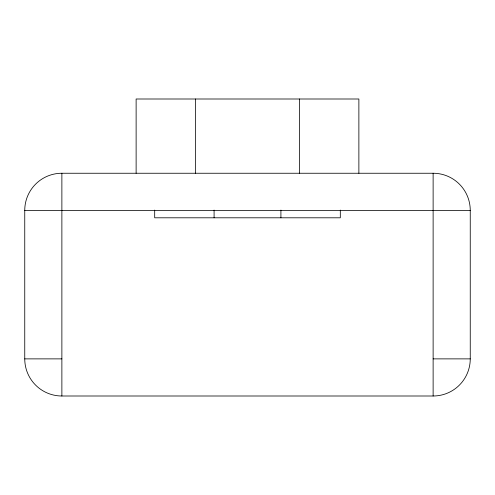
<?xml version="1.0" encoding="UTF-8"?>
<svg xmlns="http://www.w3.org/2000/svg" width="495" height="495" viewBox="0 0 495 495"><rect width="100%" height="100%" fill="white"/><g stroke="black" fill="none" stroke-linecap="round" stroke-linejoin="round"><path stroke-width="0.74" d="M61.875 173.25L433.125 173.25A37.125 37.125 0 0 1 470.25 210.375L470.25 358.875A37.125 37.125 0 0 1 433.125 396L61.875 396A37.125 37.125 0 0 1 24.75 358.875L24.75 210.375A37.125 37.125 0 0 1 61.875 173.25L61.875 396M24.75 210.375L470.25 210.375M24.75 358.875L61.875 358.875M433.125 358.875L470.25 358.875M433.125 173.25L433.125 396M358.875 173.25L358.875 99L136.125 99L136.125 173.25M340.312 210.084L340.312 217.8L154.688 217.8L154.688 210.084M299.475 99L299.475 173.25M280.913 210.084L280.913 217.8M214.088 210.084L214.088 217.8M195.525 99L195.525 173.25"/></g></svg>
